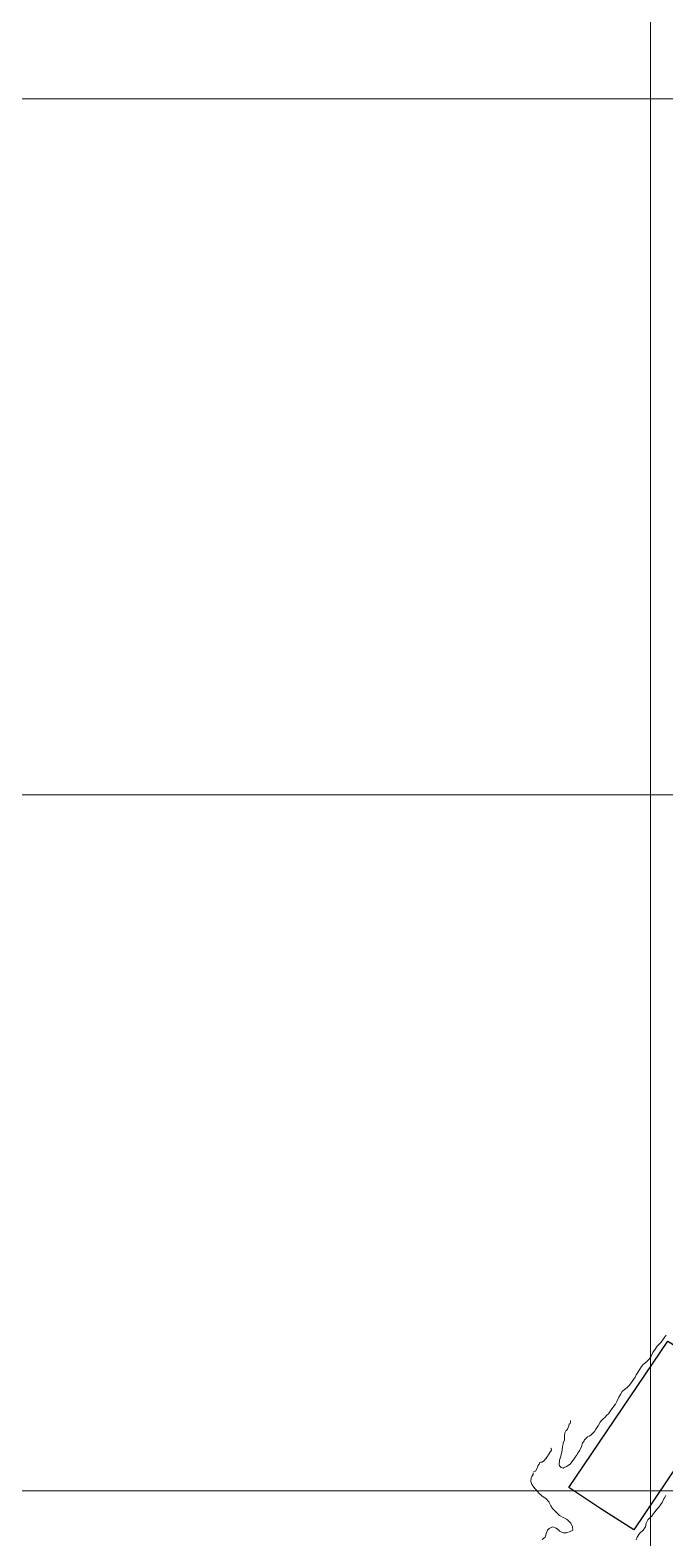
# Model space of a CAD drawing. Header units: centimetres. Extents: x 0 to 642158, y -847 to 649707.
# Drawn here: x 615877.7 to 615968.9, y 621580.6 to 621797.2 of the extents above; entities that cross this region are included whole.
import ezdxf

# ---------------------------------------------------------------- set-up
doc = ezdxf.new("R2010")
doc.units = ezdxf.units.CM
doc.header["$MEASUREMENT"] = 0
doc.layers.add('MEV_grille', color=254, linetype='Continuous', lineweight=9)
doc.layers.add('WAL_topographie 0.5', color=253, linetype='Continuous', lineweight=20)
doc.layers.add('SPW_batiments', color=7, linetype='Continuous')

# ---------------------------------------------------------------- blocks, each defined once
blk = doc.blocks.new('*U114')
at = {"layer": 'MEV_grille', "transparency": 33554687}
blk.add_lwpolyline([(-1338.46, 0), (1338.46, 0)], dxfattribs=at)
blk = doc.blocks.new('*U115')
at = {"layer": 'MEV_grille', "color": 0, "linetype": 'ByBlock', "lineweight": -2, "transparency": 16777216}
for p in [(0, -600), (0, -700), (0, -800)]:
    blk.add_blockref('*U114', p, dxfattribs=at)
blk = doc.blocks.new('*U112')
at = {"layer": 'MEV_grille', "transparency": 33554687}
blk.add_lwpolyline([(0, 1825.48), (0, -1825.48)], dxfattribs=at)
blk = doc.blocks.new('*U113')
at = {"layer": 'MEV_grille', "color": 0, "linetype": 'ByBlock', "lineweight": -2, "transparency": 16777216}
blk.add_blockref('*U112', (600, 0), dxfattribs=at)

msp = doc.modelspace()

# ---------------------------------------------------------------- linework, layer by layer
at = {"layer": 'SPW_batiments'}
msp.add_lwpolyline([(615974.04, 621605.91), (615978.53, 621602.77), (615964.4, 621581.82), (615959.69, 621584.83), (615955.06, 621587.86), (615969.31, 621608.89), (615974.04, 621605.91)], dxfattribs=at)
at = {"layer": 'WAL_topographie 0.5'}
for points in [[(615955.29, 621597.5), (615955.3, 621597.25), (615955.25, 621597.08), (615955.14, 621597), (615955.05, 621596.75), (615954.89, 621596.25), (615954.75, 621596.08), (615954.62, 621596), (615954.52, 621595.75), (615954.46, 621595.25), (615954.44, 621594.75), (615954.27, 621594.25), (615954.25, 621594.15), (615954.18, 621593.75), (615954.13, 621593.25), (615954.03, 621592.75), (615953.88, 621592.25), (615953.75, 621591.82), (615953.72, 621591.75), (615953.67, 621591.25), (615953.75, 621591), (615953.95, 621590.75), (615954.25, 621590.66), (615954.42, 621590.75), (615954.75, 621590.88), (615955.25, 621591.23), (615955.26, 621591.25), (615955.66, 621591.75), (615955.75, 621591.87), (615955.96, 621592.25), (615956.25, 621592.63), (615956.31, 621592.75), (615956.63, 621593.25), (615956.75, 621593.42), (615956.87, 621593.75), (615957.04, 621594.25), (615957.25, 621594.6), (615957.33, 621594.75), (615957.75, 621595.14), (615957.99, 621595.25), (615958.25, 621595.41), (615958.58, 621595.75), (615958.75, 621595.92), (615958.95, 621596.25), (615959.25, 621596.69), (615959.29, 621596.75), (615959.56, 621597.25), (615959.75, 621597.49), (615960.02, 621597.75), (615960.25, 621597.94), (615960.54, 621598.25), (615960.75, 621598.47), (615960.95, 621598.75), (615961.25, 621599.18), (615961.29, 621599.25), (615961.67, 621599.75), (615961.75, 621599.86), (615961.96, 621600.25), (615962.2, 621600.75), (615962.25, 621600.84), (615962.49, 621601.25), (615962.75, 621601.66), (615962.82, 621601.75), (615963.25, 621602.1), (615963.45, 621602.25), (615963.75, 621602.53), (615963.91, 621602.75), (615964.24, 621603.25), (615964.25, 621603.26), (615964.58, 621603.75), (615964.75, 621604.05), (615964.9, 621604.25), (615965.18, 621604.75), (615965.25, 621604.87), (615965.5, 621605.25), (615965.75, 621605.54), (615965.99, 621605.75), (615966.25, 621605.98), (615966.55, 621606.25), (615966.75, 621606.52), (615966.9, 621606.75), (615967.14, 621607.25), (615967.25, 621607.42), (615967.46, 621607.75), (615967.75, 621608.19), (615967.8, 621608.25), (615968.25, 621608.66), (615968.35, 621608.75), (615968.69, 621609.25), (615968.75, 621609.36), (615969.07, 621609.75)], [(615951, 621591.52), (615951.25, 621591.54), (615951.53, 621591.75), (615951.72, 621592), (615951.75, 621592.01), (615951.93, 621592.25), (615952.25, 621592.74), (615952.26, 621592.75), (615952.56, 621593.25), (615952.53, 621593.5), (615952.5, 621593.55)], [(615950, 621590.15), (615950.25, 621590.21), (615950.29, 621590.25), (615950.57, 621590.75), (615950.61, 621591), (615950.75, 621591.19), (615950.79, 621591.25), (615950.89, 621591.5)], [(615951.25, 621580.41), (615951.68, 621580.75), (615951.75, 621581.02), (615951.82, 621581.25), (615952.03, 621581.75), (615952.25, 621582), (615952.75, 621582.21), (615953.25, 621582.04), (615953.64, 621581.75), (615953.75, 621581.63), (615954.25, 621581.38), (615954.75, 621581.36), (615955.25, 621581.58), (615955.64, 621581.75), (615955.58, 621582.25), (615955.34, 621582.75), (615955.25, 621582.87), (615954.88, 621583.25), (615954.75, 621583.34), (615954.25, 621583.55), (615953.93, 621583.75), (615953.75, 621583.86), (615953.34, 621584.25), (615953.25, 621584.36), (615952.84, 621584.75), (615952.75, 621584.88), (615952.49, 621585.25), (615952.27, 621585.75), (615952.25, 621585.77), (615951.84, 621586.25), (615951.75, 621586.32), (615951.25, 621586.65), (615951.15, 621586.75), (615950.75, 621587.07), (615950.61, 621587.25), (615950.25, 621587.71), (615950.21, 621587.75), (615949.79, 621588.25), (615949.75, 621588.32), (615949.63, 621588.75), (615949.68, 621589.25), (615949.75, 621589.44), (615949.93, 621589.75), (615949.95, 621590)], [(615969, 621586.75), (615968.75, 621586.29), (615968.73, 621586.25), (615968.47, 621585.75), (615968.25, 621585.38), (615968.15, 621585.25), (615967.75, 621584.78), (615967.71, 621584.75), (615967.32, 621584.25), (615967.25, 621584.14), (615966.97, 621583.75), (615966.75, 621583.55), (615966.43, 621583.25), (615966.25, 621582.94), (615966.17, 621582.75), (615966.08, 621582.25), (615965.75, 621581.75), (615965.75, 621581.75), (615965.25, 621581.31), (615965.2, 621581.25), (615964.9, 621580.75), (615964.75, 621580.37)]]:
    msp.add_lwpolyline(points, dxfattribs=at)

# ---------------------------------------------------------------- block references
at = {"layer": 'MEV_grille', "transparency": 33554687}
for name, p in [('*U113', (615366.81, 620593.64)), ('*U115', (616669.48, 622387.38))]:
    msp.add_blockref(name, p, dxfattribs=at)

doc.saveas('drawing.dxf')
